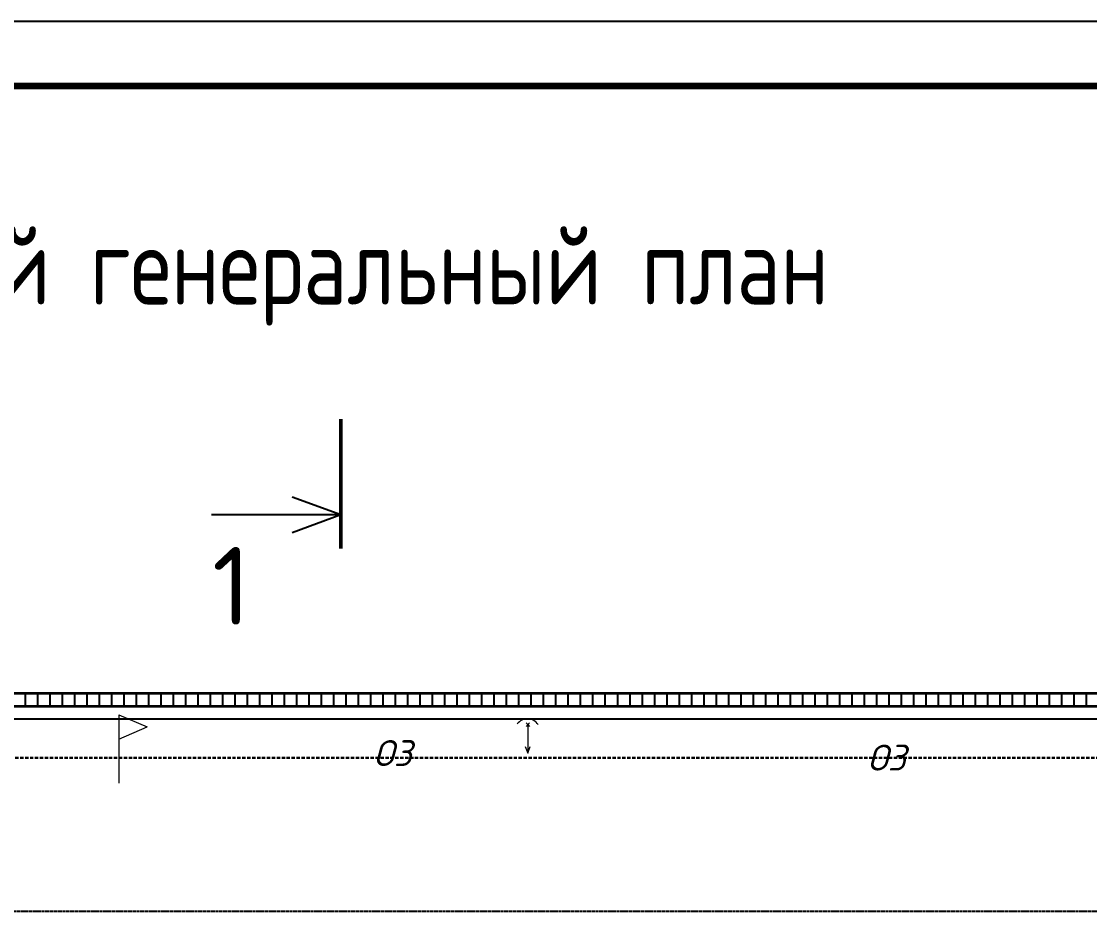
# Model space of a CAD drawing. Header units: millimetres. Extents: x -345369 to 252202, y 74562 to 424723.
# Drawn here: x -319943 to -311697, y 229795 to 236670 of the extents above; entities that cross this region are included whole.
import ezdxf

# ---------------------------------------------------------------- set-up
doc = ezdxf.new("R2010")
doc.units = ezdxf.units.MM
doc.linetypes.add('DASHED2', pattern=[9.525, 6.35, -3.175])
doc.linetypes.add('DASHEDX2', pattern=[38.1, 25.4, -12.7])
doc.layers.add('0.3 мм', color=7, linetype='Continuous', lineweight=30)
doc.layers.add('красный', color=1, linetype='Continuous', lineweight=13)
doc.layers.add('1', color=7, linetype='Continuous')
doc.layers.add('1STAIR2D', color=30, linetype='Continuous')
doc.styles.add('2.5', font='isocpeur.TTF', dxfattribs={"height": 2})
doc.styles.add('ISOCPEUR', font='isocpeur.TTF', dxfattribs={"width": 0.8})
doc.styles.get("Standard").update_dxf_attribs({"font": 'isocpeur.TTF', "oblique": 15})

msp = doc.modelspace()

# ---------------------------------------------------------------- hatches: boundary and pattern name
at = {"lineweight": 25}
h = msp.add_hatch(dxfattribs=at)
h.set_pattern_fill('ANSI31', color=256, scale=30, angle=45)
h.set_pattern_definition([(90, (-467359.26, -150275.32), (-95.25, 2e-14), [])])
h.paths.add_polyline_path([(-298808.962601, 231482.578109), (-305964.960649, 231482.578109), (-339024.224375, 231482.578109), (-338924.224375, 231382.578109), (-298908.962601, 231382.578109)])

# ---------------------------------------------------------------- linework, layer by layer
at = {"lineweight": 50}
msp.add_line((-317476.160855, 232598.364891), (-317476.160855, 233598.364891), dxfattribs=at)
for q in [(-317852.037903, 232994.707412), (-318476.160855, 232857.899354), (-317852.037903, 232721.091297)]:
    msp.add_line((-317476.160855, 232857.899354), q)
at = {"lineweight": 35}
for p, q in [((-339024.224375, 231482.578109), (-305964.960649, 231482.578109)), ((-338924.224375, 231382.578109), (-298908.962601, 231382.578109))]:
    msp.add_line(p, q, dxfattribs=at)
at = {"color": 1, "lineweight": 25}
msp.add_line((-337157.035021, 231282.578109), (-302030.482727, 231282.578109), dxfattribs=at)
at = {"linetype": 'DASHEDX2', "lineweight": 30}
msp.add_line((-328372.904858, 230982.578109), (-309473.911787, 230982.578109), dxfattribs=at)
at = {"linetype": 'DASHED2', "lineweight": 25}
msp.add_line((-306533.408323, 229794.620601), (-331313.408323, 229794.620601), dxfattribs=at)
at = {"layer": '0.3 мм', "lineweight": 20}
for p, q in [((-319191.696416, 231315.604413), (-319191.269896, 230787.020786)), ((-319191.696416, 231315.604413), (-318972.057297, 231222.424329)), ((-319190.021476, 231125.390896), (-318972.057297, 231222.424329))]:
    msp.add_line(p, q, dxfattribs=at)
at = {"layer": '1STAIR2D'}
msp.add_line((-261269.368414, 236670.168713), (-345269.368414, 236670.168713), dxfattribs=at)
at = {"layer": '1STAIR2D', "lineweight": 100}
msp.add_line((-261769.368414, 236170.168713), (-343269.368414, 236170.168713), dxfattribs=at)
at = {"layer": 'красный', "color": 1, "lineweight": 20}
for p, q in [((-316034.114489, 231238.738798), (-316047.470821, 231223.989016)), ((-316034.114489, 231238.738798), (-316047.358453, 231253.589559)), ((-316034.114489, 231238.738798), (-316034.951532, 231018.240754)), ((-316034.114489, 231238.738798), (-316020.758156, 231253.48858)), ((-316034.114489, 231238.738798), (-316020.870524, 231223.888037)), ((-316054.895462, 231071.114941), (-316034.951532, 231018.240754)), ((-316034.951532, 231018.240754), (-316016.027548, 231070.967393))]:
    msp.add_line(p, q, dxfattribs=at)
msp.add_arc((-316036.171443, 231181.675247), 100.953393, 34.59358723, 141.7806080274, dxfattribs=at)

# ---------------------------------------------------------------- texts
at = {"insert": (-318170.809167, 232010.730849), "char_height": 600, "attachment_point": 9, "style": '2.5'}
msp.add_mtext_dynamic_manual_height_columns('\\A1;1', width=13.55974787, gutter_width=12.5, heights=[0], dxfattribs=at)
at = {"lineweight": 40, "char_height": 200, "width": 1600, "attachment_point": 5}
for insert in [(-317077.02405, 231019.169575), (-313264.058593, 230984.046712)]:
    msp.add_mtext('ОЗ', dxfattribs=dict(at, insert=insert))
at = {"layer": '1', "insert": (-318888.263761, 235083.381842), "char_height": 600, "width": 15967.53188805, "attachment_point": 2, "style": 'ISOCPEUR'}
msp.add_mtext('Строительный генеральный план', dxfattribs=at)

doc.saveas('drawing.dxf')
